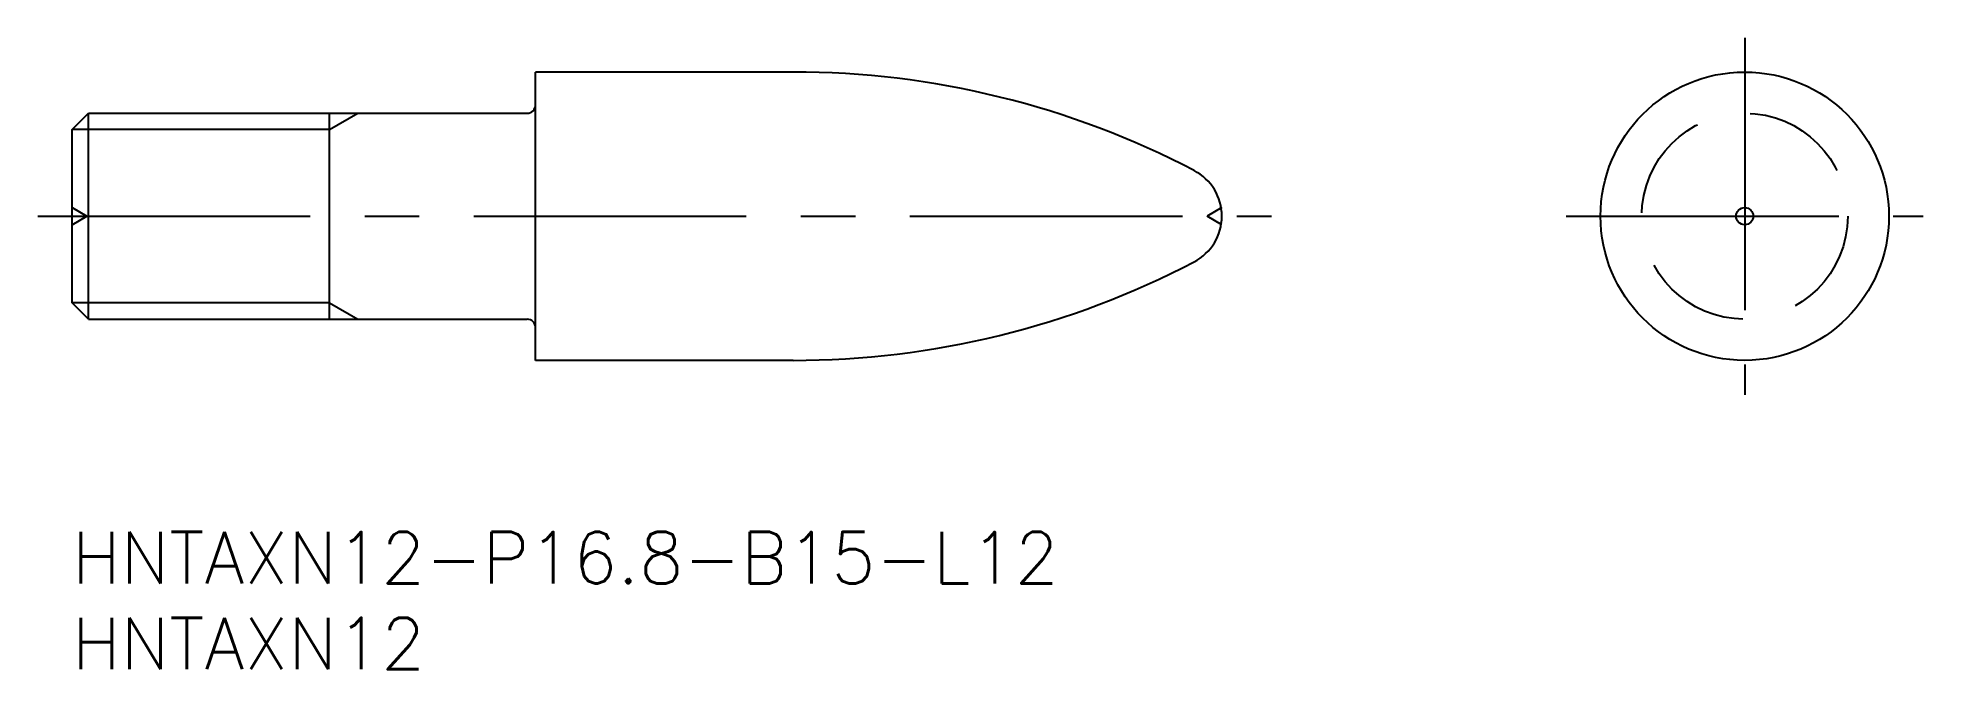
# Model space of a CAD drawing. Extents: x -2 to 108, y -8 to 29.
import ezdxf

# ---------------------------------------------------------------- set-up
doc = ezdxf.new("R2010")
doc.units = 0
doc.header["$LTSCALE"] = 0.5
doc.linetypes.add('CENTER', pattern=[50.8, 31.75, -6.35, 6.35, -6.35])
doc.linetypes.add('DASHED', pattern=[19.05, 12.7, -6.35])
for name, color, linetype in [('MSM_CENTER', 1, 'CENTER'), ('MSM_CONTINUOUS', 7, 'CONTINUOUS'), ('MSM_DASHED', 4, 'DASHED'), ('MSM_NARROW', 5, 'CONTINUOUS'), ('MSM_PART_NUMBER', 7, 'CONTINUOUS')]:
    doc.layers.add(name, color=color, linetype=linetype)
doc.styles.get("Standard").update_dxf_attribs({"font": 'txt.shx', "height": 3, "bigfont": 'bigfont.shx'})

# ---------------------------------------------------------------- blocks, each defined once
blk = doc.blocks.new('*U2')
at = {"layer": 'MSM_PART_NUMBER'}
blk.add_text('HNTAXN12-P16.8-B15-L12', height=3, dxfattribs=at).set_placement((0, -3))
blk = doc.blocks.new('*U3')
at = {"layer": 'MSM_PART_NUMBER'}
blk.add_text('HNTAXN12', height=3, dxfattribs=at).set_placement((0, -8))

msp = doc.modelspace()

# ---------------------------------------------------------------- linework, layer by layer
at = {"layer": 'MSM_CENTER'}
for p, q in [((97.43, 28.8), (97.43, 8)), ((-2, 18.4), (69.86, 18.4)), ((87.03, 18.4), (107.83, 18.4))]:
    msp.add_line(p, q, dxfattribs=at)
at = {"layer": 'MSM_CONTINUOUS'}
for p, q in [((27, 10), (27, 26.8)), ((42, 26.8), (27, 26.8)), ((0, 23.45), (0.95, 24.4)), ((0.95, 12.4), (0.95, 24.4)), ((0.95, 24.4), (26.5, 24.4)), ((15, 12.4), (15, 24.4)), ((0, 13.35), (0, 23.45)), ((0.95, 12.4), (0, 13.35)), ((0.95, 12.4), (26.5, 12.4)), ((42, 10), (27, 10))]:
    msp.add_line(p, q, dxfattribs=at)
for radius in [8.4, 0.5]:
    msp.add_circle((97.43, 18.4), radius, dxfattribs=at)
for centre, radius, start, end in [((42, -23.6), 50.4, 62.3842, 90), ((26.5, 24.9), 0.5, 270, 0), ((63.97, 18.4), 3, 297.6158, 62.3842), ((42, 60.4), 50.4, 270, 297.6158), ((26.5, 11.9), 0.5, 0, 90)]:
    msp.add_arc(centre, radius, start, end, dxfattribs=at)
at = {"layer": 'MSM_DASHED'}
for p, q in [((0, 18.9), (0.87, 18.4)), ((66.97, 18.9), (66.11, 18.4)), ((0, 17.9), (0.87, 18.4)), ((66.97, 17.9), (66.11, 18.4))]:
    msp.add_line(p, q, dxfattribs=at)
msp.add_circle((97.43, 18.4), 6, dxfattribs=at)
at = {"layer": 'MSM_NARROW'}
for p, q in [((15, 23.45), (16.64, 24.4)), ((15, 23.45), (0, 23.45)), ((15, 13.35), (0, 13.35)), ((15, 13.35), (16.64, 12.4))]:
    msp.add_line(p, q, dxfattribs=at)

# ---------------------------------------------------------------- block references
at = {"layer": 'MSM_CONTINUOUS'}
for name in ['*U2', '*U3']:
    msp.add_blockref(name, (0, 0), dxfattribs=at)

doc.saveas('drawing.dxf')
